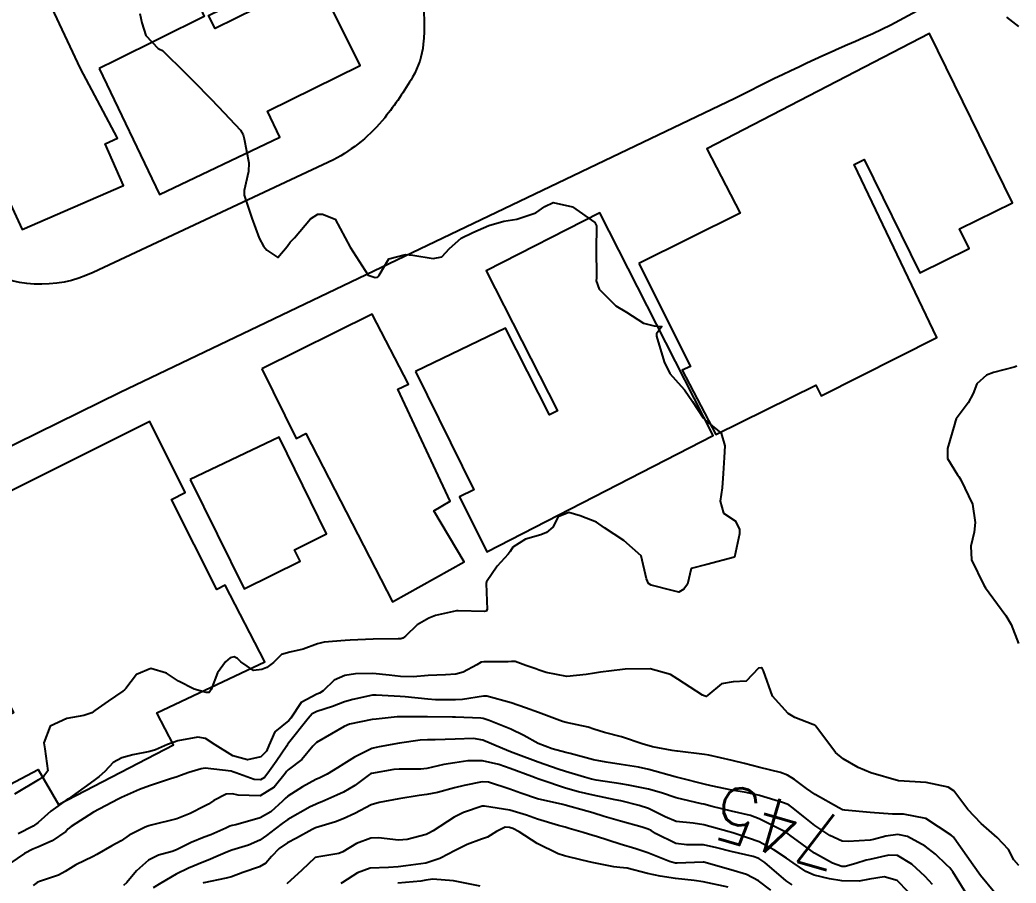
# Model space of a CAD drawing. Header units: metres. Extents: x 298520 to 308411, y 7433745 to 7450750.
# Drawn here: x 303338.2 to 303410.1, y 7440462.9 to 7440525.1 of the extents above; entities that cross this region are included whole.
import ezdxf
from ezdxf.enums import TextEntityAlignment as Align

# ---------------------------------------------------------------- set-up
doc = ezdxf.new("R2010")
doc.units = ezdxf.units.M
doc.header["$LTSCALE"] = 10
for name, color, linetype in [('Cotas', 45, 'Continuous'), ('Curvas de Nivel 1m', 11, 'Continuous'), ('Curvas de Nivel 5m', 15, 'Continuous'), ('Edificações', 30, 'Continuous'), ('Vias Primárias', 230, 'Continuous')]:
    doc.layers.add(name, color=color, linetype=linetype)
doc.styles.add('Style-STANDARD', font='STANDARD.shx')

msp = doc.modelspace()

# ---------------------------------------------------------------- linework, layer by layer
at = {"layer": 'Curvas de Nivel 1m', "flags": 128}
for points, elevation in [([(303346.885, 7440525.596), (303347.025, 7440524.938), (303347.307, 7440524.027), (303348.204, 7440523.077), (303348.3, 7440523.025), (303348.504, 7440522.925), (303350.179, 7440521.302), (303350.575, 7440520.896), (303352.157, 7440519.28), (303352.354, 7440519.076), (303352.553, 7440518.874), (303354.128, 7440517.186), (303354.327, 7440516.848), (303354.41, 7440516.557), (303354.743, 7440514.844), (303354.721, 7440514.219), (303354.394, 7440512.847), (303354.41, 7440512.514), (303354.944, 7440510.841), (303355.472, 7440509.403), (303355.79, 7440508.832), (303356.029, 7440508.549), (303356.82, 7440508.023), (303357.498, 7440508.815), (303357.726, 7440509.123), (303358.039, 7440509.436), (303359.186, 7440510.793), (303359.715, 7440511.128), (303360.058, 7440511.141), (303360.972, 7440510.771), (303362.033, 7440508.76), (303363.338, 7440506.74), (303363.838, 7440506.569), (303364.001, 7440506.582), (303364.09, 7440506.641), (303364.136, 7440506.729), (303364.836, 7440507.907), (303366.026, 7440508.23), (303366.557, 7440508.173), (303368.022, 7440507.942), (303368.645, 7440508.059), (303369.208, 7440508.672), (303370.04, 7440509.402), (303370.886, 7440509.81), (303372.05, 7440510.317), (303373.134, 7440510.624), (303374.055, 7440510.767), (303375.424, 7440511.234), (303376.069, 7440511.695), (303376.679, 7440511.979), (303378.069, 7440511.667), (303379.694, 7440510.545), (303379.794, 7440510.288), (303379.774, 7440508.544), (303379.808, 7440506.741), (303379.799, 7440506.543), (303379.792, 7440506.335), (303379.995, 7440505.74), (303381.199, 7440504.528), (303381.978, 7440504.07), (303383.198, 7440503.28), (303383.969, 7440503.077), (303384.506, 7440503.03), (303384.134, 7440502.497), (303384.121, 7440502.337), (303384.681, 7440500.489), (303385.091, 7440499.649), (303385.916, 7440498.731), (303386.155, 7440498.468), (303386.72, 7440497.642), (303387.5, 7440496.454), (303387.879, 7440496.083), (303388.786, 7440495.351), (303389.061, 7440494.432), (303389.006, 7440493.584), (303388.935, 7440492.434), (303388.865, 7440491.397), (303388.731, 7440490.436), (303388.952, 7440489.58), (303389.799, 7440489.026), (303390.109, 7440488.417), (303390.114, 7440488.091), (303389.763, 7440486.42), (303387.757, 7440485.882), (303386.629, 7440485.586), (303386.369, 7440484.464), (303386.099, 7440484.107), (303385.737, 7440483.893), (303385.261, 7440484), (303383.742, 7440484.386), (303383.556, 7440484.502), (303383.41, 7440484.839), (303383.025, 7440486.507), (303381.779, 7440487.606), (303380.38, 7440488.534), (303379.797, 7440488.938), (303378.635, 7440489.391), (303377.804, 7440489.636), (303377.05, 7440489.328), (303376.665, 7440488.581), (303376.189, 7440488.184), (303375.784, 7440488.019), (303374.679, 7440487.707), (303373.77, 7440487.124), (303373.577, 7440486.811), (303373.441, 7440486.623), (303372.639, 7440485.752), (303371.882, 7440484.639), (303371.86, 7440484.521), (303371.93, 7440482.638), (303371.843, 7440482.517), (303371.721, 7440482.488), (303369.829, 7440482.551), (303369.721, 7440482.546), (303368.204, 7440482.194), (303367.713, 7440482.011), (303366.885, 7440481.519), (303366.035, 7440480.707), (303365.832, 7440480.568), (303365.691, 7440480.527), (303365.5, 7440480.522), (303363.691, 7440480.499), (303362.032, 7440480.414), (303361.689, 7440480.397), (303360.173, 7440480.29), (303359.687, 7440480.165), (303358.655, 7440479.768), (303357.68, 7440479.568), (303357.097, 7440479.397), (303356.51, 7440478.822), (303356.043, 7440478.452), (303355.668, 7440478.301), (303355.075, 7440478.247), (303354.16, 7440478.853), (303353.918, 7440479.099), (303353.676, 7440479.215), (303353.383, 7440479.156), (303353.062, 7440478.866), (303352.477, 7440478.06), (303352.024, 7440476.876), (303351.88, 7440476.647), (303351.649, 7440476.645), (303350.785, 7440476.889), (303349.659, 7440477.472), (303348.799, 7440478.047), (303347.667, 7440478.388), (303346.642, 7440477.961), (303345.864, 7440476.948), (303345.762, 7440476.838), (303345.65, 7440476.756), (303344.581, 7440476.019), (303343.629, 7440475.363), (303343.404, 7440475.195), (303342.831, 7440474.982), (303341.621, 7440474.772), (303340.403, 7440474.224), (303339.96, 7440473.016), (303340.024, 7440472.588), (303340.23, 7440471.013), (303339.956, 7440470.629), (303339.566, 7440470.348), (303337.831, 7440469.321)], 749), ([(303409.368, 7440525.327), (303410.228, 7440524.675)], 748), ([(303410.115, 7440500.187), (303409.932, 7440500.104), (303408.422, 7440499.711), (303407.926, 7440499.523), (303407.234, 7440498.902), (303406.966, 7440498.219), (303406.6, 7440497.526), (303405.888, 7440496.572), (303405.745, 7440496.372), (303405.691, 7440496.233), (303405.62, 7440495.974), (303405.121, 7440494.241), (303405.124, 7440493.51), (303405.844, 7440492.337), (303405.925, 7440492.229), (303406.084, 7440491.983), (303406.915, 7440490.219), (303407.109, 7440488.908), (303407.029, 7440488.218), (303406.798, 7440487.199), (303406.845, 7440486.219), (303407.745, 7440484.388), (303407.858, 7440484.209), (303408.113, 7440483.832), (303409.314, 7440482.194), (303409.713, 7440481.546), (303410.237, 7440480.182)], 748), ([(303410.258, 7440464.179), (303409.905, 7440464.582), (303409.514, 7440465.331), (303408.701, 7440466.198), (303407.538, 7440467.207), (303406.593, 7440468.22), (303405.566, 7440469.565), (303405.165, 7440469.833), (303403.572, 7440470.17), (303401.573, 7440470.28), (303399.581, 7440470.852), (303398.672, 7440471.234), (303397.596, 7440471.859), (303397.05, 7440472.336), (303395.622, 7440474.231), (303395.559, 7440474.288), (303395.401, 7440474.353), (303394.114, 7440474.859), (303393.631, 7440475.14), (303392.504, 7440476.391), (303391.855, 7440478.214), (303391.761, 7440478.399), (303391.673, 7440478.442), (303391.487, 7440478.403), (303390.602, 7440477.472), (303389.658, 7440477.424), (303388.829, 7440477.265), (303387.824, 7440476.448), (303387.719, 7440476.372), (303387.642, 7440476.381), (303387.45, 7440476.452), (303385.664, 7440477.613), (303385.138, 7440477.948), (303383.671, 7440478.353), (303381.861, 7440478.329), (303381.671, 7440478.31), (303380.089, 7440478.116), (303379.668, 7440478.054), (303379.056, 7440477.939), (303377.665, 7440477.813), (303376.168, 7440478.085), (303375.67, 7440478.261), (303375.426, 7440478.35), (303374.7, 7440478.605), (303373.936, 7440478.877), (303373.676, 7440478.887), (303373.429, 7440478.869), (303371.675, 7440478.866), (303371.484, 7440478.832), (303371.172, 7440478.645), (303370.198, 7440478.124), (303369.666, 7440477.971), (303368.92, 7440477.926), (303367.665, 7440477.878), (303366.58, 7440477.785), (303365.664, 7440477.817), (303364.855, 7440477.912), (303363.666, 7440478.017), (303362.424, 7440477.993), (303361.664, 7440477.876), (303360.884, 7440477.545), (303360.094, 7440476.776), (303359.835, 7440476.593), (303359.649, 7440476.531), (303358.502, 7440475.935), (303357.774, 7440474.808), (303357.621, 7440474.633), (303356.605, 7440473.828), (303356.185, 7440472.824), (303356.002, 7440472.421), (303355.591, 7440472.015), (303354.632, 7440471.799), (303353.591, 7440472.096), (303352.302, 7440472.873), (303351.607, 7440473.329), (303351.055, 7440473.439), (303349.606, 7440473.163), (303348.861, 7440472.911), (303348.001, 7440472.52), (303347.595, 7440472.399), (303346.374, 7440472.16), (303345.588, 7440471.931), (303344.945, 7440471.594), (303344.352, 7440470.962), (303343.948, 7440470.588), (303343.566, 7440470.309), (303341.735, 7440468.997), (303341.552, 7440468.883), (303340.446, 7440468.109), (303339.536, 7440467.287), (303339.181, 7440467.025), (303338.112, 7440466.453)], 748), ([(303408.533, 7440462.2), (303407.496, 7440463.469), (303406.972, 7440464.215), (303405.599, 7440466.152), (303405.542, 7440466.23), (303405.523, 7440466.251), (303405.391, 7440466.366), (303403.542, 7440467.559), (303401.949, 7440467.874), (303401.549, 7440467.882), (303401.153, 7440467.89), (303399.55, 7440467.991), (303397.706, 7440468.174), (303397.552, 7440468.205), (303397.276, 7440468.333), (303395.563, 7440469.309), (303394.942, 7440469.735), (303394.093, 7440470.372), (303393.578, 7440470.699), (303393.075, 7440470.89), (303391.586, 7440471.241), (303390.476, 7440471.531), (303389.593, 7440471.748), (303387.911, 7440472.134), (303387.599, 7440472.193), (303385.651, 7440472.421), (303385.602, 7440472.429), (303385.252, 7440472.475), (303383.846, 7440472.737), (303383.606, 7440472.795), (303383.177, 7440472.934), (303381.612, 7440473.45), (303380.375, 7440473.773), (303379.618, 7440474.013), (303379.215, 7440474.143), (303377.622, 7440474.495), (303377.357, 7440474.573), (303375.632, 7440475.212), (303374.696, 7440475.546), (303373.642, 7440475.899), (303371.898, 7440476.389), (303371.649, 7440476.397), (303370.152, 7440476.148), (303369.645, 7440476.117), (303368.192, 7440476.135), (303367.645, 7440476.167), (303366.014, 7440476.34), (303365.648, 7440476.37), (303363.918, 7440476.467), (303363.649, 7440476.448), (303362.243, 7440476.155), (303361.641, 7440475.977), (303360.764, 7440475.64), (303359.631, 7440475.289), (303359.297, 7440475.116), (303359.017, 7440474.789), (303357.605, 7440472.997), (303357.521, 7440472.894), (303357.464, 7440472.811), (303356.717, 7440471.688), (303356.096, 7440470.825), (303355.861, 7440470.536), (303355.568, 7440470.36), (303355.118, 7440470.386), (303353.787, 7440470.857), (303353.574, 7440470.944), (303353.457, 7440470.978), (303351.578, 7440471.188), (303351.3, 7440471.16), (303350.42, 7440470.892), (303349.809, 7440470.659), (303349.57, 7440470.572), (303349.098, 7440470.437), (303347.563, 7440469.929), (303346.85, 7440469.647), (303345.554, 7440469.09), (303345.465, 7440469.039), (303345.324, 7440468.952), (303343.543, 7440468.024), (303341.93, 7440466.996), (303341.715, 7440466.813), (303341.527, 7440466.639), (303340.564, 7440465.962), (303339.51, 7440465.51), (303339.166, 7440465.368), (303338.552, 7440465.034), (303337.496, 7440464.319)], 747), ([(303406.439, 7440462.22), (303405.498, 7440463.717), (303405.275, 7440464.008), (303405.049, 7440464.237), (303404.251, 7440464.99), (303403.516, 7440465.566), (303402.223, 7440466.273), (303401.534, 7440466.408), (303400.674, 7440466.293), (303399.791, 7440466.044), (303399.528, 7440466.003), (303397.948, 7440465.905), (303397.527, 7440465.939), (303396.63, 7440466.339), (303395.54, 7440467.07), (303394.816, 7440467.631), (303393.89, 7440468.375), (303393.7, 7440468.524), (303393.555, 7440468.605), (303393.227, 7440468.712), (303391.561, 7440469.225), (303390.592, 7440469.443), (303389.565, 7440469.616), (303388.083, 7440469.93), (303387.569, 7440470.052), (303385.872, 7440470.467), (303385.574, 7440470.538), (303385.478, 7440470.568), (303383.582, 7440471.101), (303382.832, 7440471.26), (303381.587, 7440471.457), (303380.497, 7440471.624), (303379.592, 7440471.801), (303377.909, 7440472.255), (303377.599, 7440472.337), (303376.62, 7440472.58), (303375.607, 7440472.978), (303374.566, 7440473.559), (303373.617, 7440474.007), (303372.073, 7440474.635), (303371.625, 7440474.784), (303371.463, 7440474.804), (303369.626, 7440474.867), (303369.416, 7440474.873), (303367.626, 7440474.902), (303367.412, 7440474.906), (303365.626, 7440474.905), (303365.439, 7440474.899), (303363.908, 7440474.736), (303363.623, 7440474.698), (303362.002, 7440474.374), (303361.617, 7440474.211), (303360.703, 7440473.678), (303359.606, 7440473.055), (303359.347, 7440472.784), (303358.552, 7440471.832), (303357.577, 7440471.083), (303357.441, 7440470.945), (303357.35, 7440470.812), (303356.56, 7440469.823), (303355.557, 7440469.211), (303353.957, 7440469.254), (303353.558, 7440469.343), (303353.095, 7440469.328), (303352.22, 7440468.873), (303351.819, 7440468.609), (303351.549, 7440468.455), (303350.504, 7440467.93), (303349.539, 7440467.551), (303347.684, 7440467.077), (303347.534, 7440467.043), (303347.45, 7440467.015), (303347.255, 7440466.933), (303346.113, 7440466.355), (303345.518, 7440465.965), (303344.866, 7440465.607), (303343.783, 7440464.976), (303343.501, 7440464.83), (303342.264, 7440464.224), (303341.49, 7440463.754), (303340.998, 7440463.495), (303339.635, 7440463.018), (303339.522, 7440462.98), (303339.482, 7440462.964), (303339.188, 7440462.733)], 746), ([(303402.291, 7440462.272), (303401.491, 7440463.087), (303400.555, 7440463.355), (303399.492, 7440463.187), (303398.749, 7440463.059), (303397.49, 7440463.074), (303396.601, 7440463.229), (303395.494, 7440463.493), (303394.888, 7440463.75), (303393.992, 7440464.373), (303393.508, 7440464.717), (303392.603, 7440465.303), (303391.525, 7440465.879), (303389.998, 7440466.423), (303389.632, 7440466.527), (303389.534, 7440466.552), (303389.368, 7440466.598), (303387.54, 7440467.123), (303386.772, 7440467.226), (303385.542, 7440467.355), (303384.76, 7440467.697), (303383.551, 7440468.292), (303382.892, 7440468.507), (303381.556, 7440468.834), (303381.162, 7440468.919), (303379.56, 7440469.255), (303378.5, 7440469.494), (303377.565, 7440469.762), (303375.798, 7440470.36), (303375.571, 7440470.432), (303375.451, 7440470.471), (303375.135, 7440470.597), (303373.581, 7440471.168), (303372.751, 7440471.463), (303371.589, 7440471.736), (303370.517, 7440471.722), (303369.587, 7440471.582), (303368.803, 7440471.453), (303367.58, 7440471.179), (303367.146, 7440471.128), (303365.579, 7440471.133), (303365.194, 7440471.101), (303363.574, 7440470.82), (303363.516, 7440470.799), (303363.444, 7440470.741), (303362.381, 7440469.936), (303361.56, 7440469.468), (303361.074, 7440469.249), (303360.005, 7440468.775), (303359.688, 7440468.642), (303359.551, 7440468.582), (303359.161, 7440468.398), (303357.54, 7440467.491), (303357.139, 7440467.212), (303356.625, 7440466.819), (303356.013, 7440466.338), (303355.52, 7440465.997), (303354.704, 7440465.653), (303353.509, 7440465.281), (303353.205, 7440465.165), (303352.521, 7440464.87), (303351.805, 7440464.572), (303351.499, 7440464.456), (303350.391, 7440463.994), (303349.489, 7440463.554), (303348.385, 7440462.916), (303347.837, 7440462.565)], 744), ([(303393.909, 7440462.796), (303393.49, 7440463.085), (303391.937, 7440464.396), (303391.507, 7440464.676), (303391.096, 7440464.819), (303389.514, 7440465.183), (303388.494, 7440465.464), (303387.521, 7440465.66), (303386.322, 7440465.661), (303385.523, 7440465.777), (303384.064, 7440466.492), (303383.741, 7440466.703), (303383.536, 7440466.806), (303383.101, 7440466.941), (303381.541, 7440467.365), (303380.358, 7440467.719), (303379.547, 7440467.971), (303379.105, 7440468.103), (303377.553, 7440468.531), (303377.386, 7440468.572), (303375.557, 7440468.987), (303374.341, 7440469.388), (303373.564, 7440469.682), (303372.025, 7440470.179), (303371.569, 7440470.213), (303370.268, 7440469.951), (303369.564, 7440469.772), (303368.333, 7440469.45), (303367.559, 7440469.3), (303367.025, 7440469.229), (303365.556, 7440468.976), (303364.133, 7440468.731), (303363.551, 7440468.547), (303362.367, 7440467.93), (303361.541, 7440467.537), (303360.977, 7440467.327), (303359.534, 7440466.886), (303359.303, 7440466.783), (303358.178, 7440466.145), (303357.518, 7440465.806), (303356.928, 7440465.4), (303356.367, 7440464.821), (303355.966, 7440464.358), (303355.495, 7440464.079), (303354.314, 7440463.67), (303353.488, 7440463.372), (303353.096, 7440463.255), (303351.483, 7440462.921), (303351.451, 7440462.913)], 743), ([(303392.365, 7440462.391), (303391.49, 7440463.074), (303390.613, 7440463.532), (303389.497, 7440463.864), (303387.541, 7440464.411), (303387.503, 7440464.416), (303385.629, 7440464.342), (303385.502, 7440464.35), (303385.398, 7440464.367), (303385.075, 7440464.476), (303383.512, 7440465.094), (303382.641, 7440465.384), (303381.521, 7440465.726), (303379.806, 7440466.26), (303379.53, 7440466.343), (303378.853, 7440466.55), (303377.826, 7440466.856), (303377.537, 7440466.932), (303377.06, 7440467.052), (303375.542, 7440467.524), (303374.751, 7440467.808), (303373.548, 7440468.159), (303371.734, 7440468.455), (303371.551, 7440468.446), (303370.205, 7440467.995), (303369.543, 7440467.657), (303368.023, 7440466.683), (303367.718, 7440466.5), (303367.529, 7440466.416), (303366.164, 7440466.063), (303365.522, 7440466.008), (303364.087, 7440466.169), (303363.524, 7440466.155), (303362.503, 7440465.765), (303361.509, 7440465.169), (303361.217, 7440465.053), (303359.639, 7440464.779), (303359.527, 7440464.755), (303359.503, 7440464.742), (303358.549, 7440463.85), (303357.483, 7440462.847)], 742), ([(303389.309, 7440462.608), (303387.489, 7440463.011), (303386.844, 7440463.102), (303385.491, 7440463.249), (303384.406, 7440463.4), (303383.494, 7440463.61), (303382.027, 7440463.985), (303381.498, 7440464.047), (303381.049, 7440464.077), (303379.501, 7440464.385), (303378.762, 7440464.557), (303377.508, 7440464.88), (303377.051, 7440465.033), (303375.521, 7440465.765), (303374.233, 7440466.609), (303373.773, 7440466.854), (303373.536, 7440466.928), (303373.227, 7440466.932), (303372.593, 7440466.629), (303371.945, 7440466.217), (303371.524, 7440466.07), (303370.478, 7440465.69), (303369.511, 7440465.223), (303369.152, 7440465.021), (303368.519, 7440464.675), (303367.5, 7440464.351), (303366.048, 7440464.154), (303365.497, 7440464.09), (303364.809, 7440464.033), (303363.495, 7440463.981), (303362.58, 7440463.661), (303361.485, 7440462.946), (303361.372, 7440462.873)], 741)]:
    msp.add_lwpolyline(points, dxfattribs=dict(at, elevation=elevation))
at = {"layer": 'Curvas de Nivel 5m', "flags": 128}
for points, elevation in [([(303404.038, 7440462.801), (303403.494, 7440463.377), (303402.555, 7440464.269), (303401.512, 7440464.89), (303400.881, 7440464.921), (303399.507, 7440464.611), (303399.262, 7440464.557), (303398.516, 7440464.32), (303397.725, 7440464.103), (303397.501, 7440464.109), (303396.816, 7440464.337), (303395.514, 7440465.074), (303393.746, 7440466.377), (303393.628, 7440466.473), (303393.534, 7440466.534), (303393.216, 7440466.703), (303391.544, 7440467.554), (303390.915, 7440467.778), (303389.55, 7440468.092), (303388.141, 7440468.444), (303387.554, 7440468.593), (303387.37, 7440468.637), (303385.559, 7440469.059), (303384.489, 7440469.413), (303383.565, 7440469.683), (303382.112, 7440469.97), (303381.568, 7440470.065), (303379.774, 7440470.335), (303379.571, 7440470.373), (303379.433, 7440470.404), (303378.932, 7440470.55), (303377.579, 7440470.96), (303377.031, 7440471.126), (303375.588, 7440471.622), (303373.978, 7440472.234), (303373.599, 7440472.383), (303373.025, 7440472.626), (303371.609, 7440473.209), (303370.933, 7440473.324), (303369.609, 7440473.282), (303368.17, 7440473.243), (303367.608, 7440473.238), (303367.094, 7440473.209), (303365.606, 7440473), (303364.133, 7440472.732), (303363.693, 7440472.647), (303363.601, 7440472.622), (303362.344, 7440472), (303361.584, 7440471.504), (303361.133, 7440471.211), (303360.389, 7440470.772), (303359.846, 7440470.502), (303359.569, 7440470.369), (303358.615, 7440469.845), (303357.557, 7440469.19), (303357.358, 7440469.008), (303357.171, 7440468.814), (303356.31, 7440468.058), (303355.541, 7440467.606), (303353.792, 7440467.112), (303353.535, 7440467.074), (303353.376, 7440467.02), (303353.078, 7440466.865), (303352.002, 7440466.399), (303351.523, 7440466.213), (303350.578, 7440465.828), (303349.509, 7440465.313), (303349.216, 7440465.196), (303348.223, 7440464.919), (303347.499, 7440464.568), (303346.638, 7440463.792), (303345.928, 7440462.946), (303345.686, 7440462.742)], 745), ([(303371.428, 7440462.696), (303369.487, 7440463.063), (303367.995, 7440463.19), (303367.487, 7440463.112), (303367.126, 7440463.054), (303365.485, 7440462.903)], 740)]:
    msp.add_lwpolyline(points, dxfattribs=dict(at, elevation=elevation))
at = {"layer": 'Edificações'}
for points in [[(303343.947, 7440521.649), (303348.303, 7440512.543), (303356.979, 7440516.692), (303356.082, 7440518.567), (303362.754, 7440521.862), (303359.647, 7440528.155), (303352.297, 7440524.525), (303351.837, 7440525.457), (303356.283, 7440527.653), (303355.845, 7440528.54), (303359.035, 7440530.024), (303358.751, 7440530.635), (303363.181, 7440532.696), (303360.652, 7440537.892), (303356.206, 7440535.728), (303355.829, 7440536.502), (303348.818, 7440533.151), (303350.066, 7440530.54), (303349.345, 7440530.195), (303351.507, 7440525.385), (303345.115, 7440522.221)], [(303382.848, 7440507.588), (303386.585, 7440500.158), (303385.984, 7440499.894), (303388.398, 7440495.248), (303395.626, 7440498.807), (303396.004, 7440498.04), (303404.35, 7440502.246), (303398.376, 7440514.716), (303399.114, 7440515.069), (303403.115, 7440506.91), (303406.675, 7440508.656), (303405.975, 7440510.083), (303409.794, 7440511.956), (303403.809, 7440524.161), (303387.757, 7440515.855), (303390.165, 7440511.201)], [(303366.756, 7440499.8), (303370.957, 7440491.265), (303369.926, 7440490.758), (303371.898, 7440486.795), (303388.225, 7440495.187), (303380.035, 7440511.237), (303371.842, 7440507.057), (303376.991, 7440496.966), (303376.421, 7440496.676), (303373.239, 7440502.912)], [(303355.664, 7440499.977), (303358.144, 7440494.971), (303358.84, 7440495.316), (303365.086, 7440483.199), (303370.258, 7440486.077), (303368.069, 7440489.74), (303369.253, 7440490.448), (303365.48, 7440498.523), (303366.242, 7440498.879), (303363.624, 7440503.928)], [(303331.505, 7440488.155), (303337.759, 7440475.175), (303334.95, 7440473.814), (303337.099, 7440469.8), (303339.545, 7440471.11), (303341.022, 7440468.573), (303349.31, 7440472.888), (303348.112, 7440475.19), (303355.895, 7440478.863), (303353.017, 7440484.379), (303352.423, 7440484.069), (303349.155, 7440490.566), (303350.136, 7440491.059), (303347.592, 7440496.18)], [(303350.512, 7440492.001), (303354.388, 7440484.132), (303358.432, 7440486.125), (303358.026, 7440486.948), (303360.337, 7440488.086), (303356.934, 7440495.051)]]:
    msp.add_lwpolyline(points, close=True, dxfattribs=at)
msp.add_lwpolyline([(303335.327, 7440516.584), (303338.388, 7440510.025), (303345.692, 7440513.206), (303344.382, 7440516.216), (303345.272, 7440516.604), (303342.606, 7440521.649), (303340.522, 7440526.035), (303341.231, 7440526.373), (303340.388, 7440528.147), (303338.903, 7440527.441), (303338.665, 7440527.943), (303332.941, 7440525.22)], dxfattribs=at)
at = {"layer": 'Vias Primárias'}
msp.add_lwpolyline([(303276.792, 7440657.203), (303279.363, 7440656.002), (303305.346, 7440638.27), (303316.068, 7440631.901, -0.140828), (303318.948, 7440628.84), (303327.569, 7440610.992), (303348.032, 7440567.594), (303359.573, 7440543.476), (303366.061, 7440530.316, -0.140637), (303367.313, 7440523.382, -0.107033), (303366.547, 7440521.023, -0.037179), (303364.533, 7440518.09, -0.104544), (303360.836, 7440515.06), (303343.5, 7440506.923, -0.250667), (303335.135, 7440507.362, -0.072058), (303330.576, 7440511.105, -0.128666), (303328.872, 7440514.35), (303317.353, 7440538.207), (303288.307, 7440598.706), (303271.132, 7440635.292), (303265.87, 7440646.159, -0.185167), (303265.497, 7440650.551, -0.275914), (303272.319, 7440656.919, -0.074758)], format="xyb", close=True, dxfattribs=at)
at = {"layer": 'Vias Primárias', "elevation": 722.311}
msp.add_lwpolyline([(303324.292, 7440636.929), (303342.366, 7440625.359), (303352.144, 7440619.116), (303367.534, 7440609.336), (303370.89, 7440607.232, -0.03759), (303375.171, 7440604.076, -0.005453), (303379.51, 7440600.261, -0.039395), (303386.792, 7440592.598, -0.029342), (303394.587, 7440581.735), (303404.71, 7440566.325), (303411.597, 7440555.946, -0.057091), (303413.577, 7440552.066, 0.000239), (303414.632, 7440549.25, -0.165417), (303414.928, 7440539.65, -0.137953), (303408.707, 7440529.969, -0.079996), (303399.07, 7440523.85, 0.016643), (303389.777, 7440519.482), (303345.462, 7440498.277), (303312.685, 7440482.173, 0.111037), (303307.97, 7440478.378), (303281.892, 7440451.855), (303265.437, 7440435.065)], format="xyb", dxfattribs=at)

# ---------------------------------------------------------------- texts
at = {"layer": 'Cotas', "style": 'Style-STANDARD'}
msp.add_text('745', height=4, rotation=163.81771, dxfattribs=at).set_placement((303392.906, 7440466.928, 745), align=Align.MIDDLE_CENTER)

doc.saveas('drawing.dxf')
